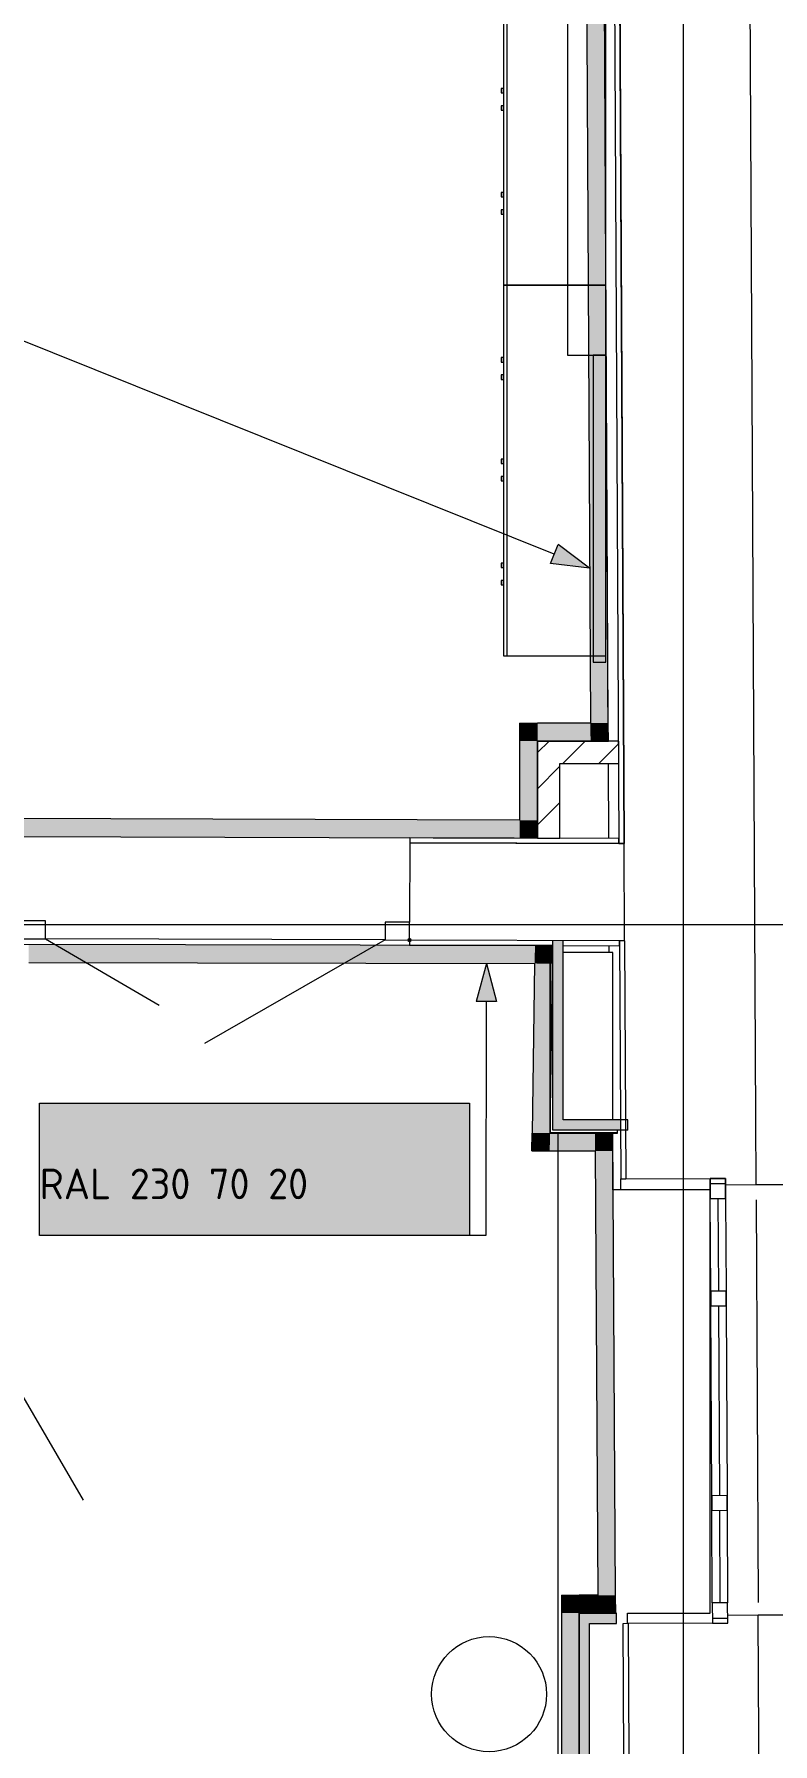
# Model space of a CAD drawing. Header units: millimetres. Extents: x -546 to 1681, y -650 to 1730.
# Drawn here: x 308.3 to 337.2, y 621.3 to 688.2 of the extents above; entities that cross this region are included whole.
import ezdxf

# ---------------------------------------------------------------- set-up
doc = ezdxf.new("R2010")
doc.units = ezdxf.units.MM

msp = doc.modelspace()

# ---------------------------------------------------------------- hatches: boundary and pattern name
at = {"true_color": 0xf1d696}
h = msp.add_hatch(color=41, dxfattribs=at)
h.dxf.hatch_style = 2
h.paths.add_polyline_path([(329.758, 712.759), (330.458, 712.759), (330.727, 661.249), (330.027, 661.249)])
at = {"true_color": 0x999999}
h = msp.add_hatch(color=253, dxfattribs=at)
h.dxf.hatch_style = 2
h.paths.add_polyline_path([(330.631, 675.637), (330.631, 663.637), (330.131, 663.637), (330.131, 675.637)])
at = {"true_color": 0x0077b0}
h = msp.add_hatch(color=144, dxfattribs=at)
h.dxf.hatch_style = 2
h.paths.add_polyline_path([(329.996, 667.305), (328.461, 667.49), (328.759, 668.233)])
at = {"true_color": 0xf1d696}
h = msp.add_hatch(color=41, dxfattribs=at)
h.dxf.hatch_style = 2
h.paths.add_polyline_path([(327.255, 661.249), (327.956, 661.249), (327.956, 660.549)])
h = msp.add_hatch(color=41, dxfattribs=at)
h.dxf.hatch_style = 2
h.paths.add_polyline_path([(327.255, 660.549), (327.255, 661.249), (327.956, 660.549)])
h = msp.add_hatch(color=41, dxfattribs=at)
h.dxf.hatch_style = 2
h.paths.add_polyline_path([(330.027, 661.249), (330.031, 660.549), (327.956, 660.549), (327.956, 661.249)])
h = msp.add_hatch(color=41, dxfattribs=at)
h.dxf.hatch_style = 2
h.paths.add_polyline_path([(330.027, 661.249), (330.727, 661.249), (330.731, 660.549)])
h = msp.add_hatch(color=41, dxfattribs=at)
h.dxf.hatch_style = 2
h.paths.add_polyline_path([(330.731, 660.549), (330.031, 660.549), (330.027, 661.249)])
h = msp.add_hatch(color=41, dxfattribs=at)
h.dxf.hatch_style = 2
h.paths.add_polyline_path([(327.255, 660.549), (327.956, 660.549), (327.956, 657.447), (327.255, 657.449)])
h = msp.add_hatch(color=41, dxfattribs=at)
h.dxf.hatch_style = 2
h.paths.add_polyline_path([(327.255, 657.449), (327.255, 656.749), (254.549, 656.987), (255.249, 657.685)])
h = msp.add_hatch(color=41, dxfattribs=at)
h.dxf.hatch_style = 2
h.paths.add_polyline_path([(327.255, 657.449), (327.956, 657.447), (327.956, 656.747)])
h = msp.add_hatch(color=41, dxfattribs=at)
h.dxf.hatch_style = 2
h.paths.add_polyline_path([(327.956, 656.747), (327.255, 656.749), (327.255, 657.449)])
h = msp.add_hatch(color=7)
h.dxf.hatch_style = 2
h.paths.add_polyline_path([(322.947, 652.853), (322.884, 652.826), (322.857, 652.763), (322.884, 652.699), (322.947, 652.673), (323.011, 652.699), (323.037, 652.763), (323.011, 652.826)])
h = msp.add_hatch(color=7)
h.dxf.hatch_style = 2
h.paths.add_polyline_path([(328.556, 652.737), (328.956, 652.744), (328.956, 645.732), (328.556, 645.732)])
at = {"true_color": 0x186722}
h = msp.add_hatch(color=99, dxfattribs=at)
h.dxf.hatch_style = 2
h.paths.add_polyline_path([(308.046, 651.885), (308.046, 652.585), (327.856, 652.546), (327.845, 651.846)])
at = {"true_color": 0xf1d696}
h = msp.add_hatch(color=41, dxfattribs=at)
h.dxf.hatch_style = 2
h.paths.add_polyline_path([(327.845, 651.846), (327.856, 652.546), (328.556, 652.545)])
h = msp.add_hatch(color=41, dxfattribs=at)
h.dxf.hatch_style = 2
h.paths.add_polyline_path([(328.556, 652.545), (328.545, 651.845), (327.845, 651.846)])
at = {"true_color": 0x0077b0}
h = msp.add_hatch(color=144, dxfattribs=at)
h.dxf.hatch_style = 2
h.paths.add_polyline_path([(325.956, 651.85), (326.353, 650.356), (325.553, 650.358)])
at = {"true_color": 0xf1d696}
h = msp.add_hatch(color=41, dxfattribs=at)
h.dxf.hatch_style = 2
h.paths.add_polyline_path([(327.845, 651.846), (328.545, 651.845), (328.446, 645.212), (327.746, 645.212)])
at = {"true_color": 0xffffff}
h = msp.add_hatch(color=7, dxfattribs=at)
h.dxf.hatch_style = 2
h.paths.add_polyline_path([(308.473, 646.388), (325.295, 646.388), (325.295, 641.211), (308.473, 641.211)])
at = {"true_color": 0x0077b0}
h = msp.add_hatch(color=144, dxfattribs=at)
h.paths.add_polyline_path([(322.061, 644.991), (322.061, 645.798), (322.032, 645.955), (321.943, 646.086), (321.814, 646.173), (321.658, 646.202), (321.502, 646.173), (321.37, 646.086), (321.283, 645.955), (321.255, 645.798), (321.255, 644.991), (321.283, 644.835), (321.37, 644.706), (321.502, 644.617), (321.658, 644.588), (321.814, 644.617), (321.943, 644.706), (322.032, 644.835)])
h.paths.add_polyline_path([(322.262, 644.991), (322.251, 644.871), (322.218, 644.759), (322.162, 644.656), (322.084, 644.562), (321.992, 644.485), (321.89, 644.43), (321.779, 644.398), (321.658, 644.387), (321.536, 644.398), (321.425, 644.43), (321.322, 644.485), (321.229, 644.562), (321.151, 644.656), (321.096, 644.759), (321.063, 644.871), (321.052, 644.991), (321.052, 645.798), (321.063, 645.92), (321.096, 646.032), (321.151, 646.134), (321.229, 646.227), (321.322, 646.305), (321.425, 646.361), (321.536, 646.394), (321.658, 646.405), (321.779, 646.394), (321.891, 646.361), (321.994, 646.306), (322.087, 646.23), (322.163, 646.136), (322.218, 646.033), (322.251, 645.921), (322.262, 645.798)])
h = msp.add_hatch(color=144, dxfattribs=at)
h.paths.add_polyline_path([(324.586, 644.588), (324.703, 644.611), (324.801, 644.678), (324.867, 644.775), (324.888, 644.892), (324.888, 645.093), (324.867, 645.21), (324.801, 645.307), (324.703, 645.375), (324.586, 645.398), (324.469, 645.375), (324.372, 645.307), (324.306, 645.211), (324.284, 645.093), (324.284, 644.892), (324.306, 644.775), (324.372, 644.678), (324.469, 644.611)])
h.paths.add_polyline_path([(324.586, 644.387), (324.485, 644.396), (324.391, 644.424), (324.306, 644.469), (324.228, 644.534), (324.163, 644.612), (324.118, 644.697), (324.09, 644.789), (324.081, 644.89), (324.081, 645.093), (324.094, 645.212), (324.132, 645.319), (324.195, 645.414), (324.284, 645.496), (324.195, 645.579), (324.132, 645.674), (324.094, 645.781), (324.081, 645.9), (324.09, 646.002), (324.118, 646.095), (324.163, 646.181), (324.228, 646.259), (324.306, 646.323), (324.391, 646.369), (324.485, 646.396), (324.586, 646.405), (324.687, 646.396), (324.78, 646.369), (324.865, 646.323), (324.942, 646.259), (325.007, 646.181), (325.053, 646.095), (325.082, 646.002), (325.091, 645.9), (325.078, 645.781), (325.041, 645.674), (324.977, 645.579), (324.888, 645.496), (325.008, 645.374), (325.072, 645.226), (325.081, 645.174), (325.087, 645.101), (325.09, 645.006), (325.091, 644.89), (325.082, 644.789), (325.053, 644.697), (325.007, 644.612), (324.942, 644.534), (324.865, 644.469), (324.78, 644.424), (324.687, 644.396)])
h.paths.add_polyline_path([(324.586, 645.598), (324.703, 645.62), (324.801, 645.685), (324.867, 645.783), (324.888, 645.9), (324.867, 646.017), (324.801, 646.114), (324.703, 646.18), (324.586, 646.202), (324.469, 646.18), (324.372, 646.114), (324.306, 646.017), (324.284, 645.9), (324.306, 645.783), (324.372, 645.685), (324.469, 645.62)])
h = msp.add_hatch(color=7)
h.dxf.hatch_style = 2
h.paths.add_polyline_path([(328.556, 645.732), (331.199, 645.732), (331.201, 645.332), (328.556, 645.332)])
h = msp.add_hatch(color=144, dxfattribs=at)
h.dxf.hatch_style = 2
h.paths.add_polyline_path([(323.575, 644.89), (322.768, 644.89), (322.692, 644.915), (322.667, 644.991), (322.692, 645.068), (322.768, 645.093), (323.575, 645.093), (323.651, 645.068), (323.677, 644.991), (323.651, 644.915)])
at = {"true_color": 0xf1d696}
h = msp.add_hatch(color=41, dxfattribs=at)
h.dxf.hatch_style = 2
h.paths.add_polyline_path([(327.735, 644.512), (327.746, 645.212), (328.446, 645.212)])
h = msp.add_hatch(color=41, dxfattribs=at)
h.dxf.hatch_style = 2
h.paths.add_polyline_path([(328.446, 645.212), (328.435, 644.512), (327.735, 644.512)])
h = msp.add_hatch(color=41, dxfattribs=at)
h.dxf.hatch_style = 2
h.paths.add_polyline_path([(328.435, 644.512), (328.446, 645.212), (330.206, 645.212), (330.21, 644.512)])
h = msp.add_hatch(color=41, dxfattribs=at)
h.dxf.hatch_style = 2
h.paths.add_polyline_path([(330.906, 645.212), (330.21, 644.512), (330.206, 645.212)])
h = msp.add_hatch(color=41, dxfattribs=at)
h.dxf.hatch_style = 2
h.paths.add_polyline_path([(330.21, 644.512), (330.902, 645.208), (330.91, 644.512)])
h = msp.add_hatch(color=41, dxfattribs=at)
h.dxf.hatch_style = 2
h.paths.add_polyline_path([(330.21, 644.512), (330.91, 644.512), (331.013, 627.133), (330.313, 627.133)])
h = msp.add_hatch(color=41, dxfattribs=at)
h.dxf.hatch_style = 2
h.paths.add_polyline_path([(328.891, 627.133), (329.591, 627.133), (329.591, 626.433)])
h = msp.add_hatch(color=41, dxfattribs=at)
h.dxf.hatch_style = 2
h.paths.add_polyline_path([(328.891, 626.433), (328.891, 627.133), (329.591, 626.433)])
h = msp.add_hatch(color=41, dxfattribs=at)
h.dxf.hatch_style = 2
h.paths.add_polyline_path([(330.313, 627.133), (330.317, 626.433), (329.591, 626.433), (329.591, 627.133)])
h = msp.add_hatch(color=41, dxfattribs=at)
h.dxf.hatch_style = 2
h.paths.add_polyline_path([(330.313, 627.133), (331.013, 627.133), (331.017, 626.433)])
h = msp.add_hatch(color=41, dxfattribs=at)
h.dxf.hatch_style = 2
h.paths.add_polyline_path([(331.017, 626.433), (330.317, 626.433), (330.313, 627.133)])
h = msp.add_hatch(color=41, dxfattribs=at)
h.dxf.hatch_style = 2
h.paths.add_polyline_path([(328.891, 626.433), (329.591, 626.433), (329.591, 602.625), (328.891, 602.625)])
h = msp.add_hatch(color=7)
h.dxf.hatch_style = 2
h.paths.add_polyline_path([(329.991, 603.025), (329.591, 603.025), (329.591, 626.433), (329.991, 626.433)])
h = msp.add_hatch(color=7)
h.dxf.hatch_style = 2
h.paths.add_polyline_path([(329.991, 626.433), (331.049, 626.433), (331.049, 626.032), (329.991, 626.032)])

# ---------------------------------------------------------------- linework, layer by layer
at = {"color": 7, "lineweight": 0}
for points in [[(333.673, 197.821), (333.673, 730.152)], [(336.512, 643.198), (336.118, 720.686)], [(331.044, 715.62), (331.344, 656.536)], [(330.845, 715.422), (331.144, 656.535)], [(331.344, 656.536), (331.045, 715.42)], [(330.724, 660.549), (330.455, 713.459)], [(330.727, 661.249), (330.455, 713.459)], [(329.758, 712.759), (330.027, 661.249)], [(327.255, 661.249), (327.956, 661.249)], [(327.255, 661.249), (327.255, 657.449)], [(330.027, 661.249), (327.956, 661.249)], [(330.731, 660.549), (330.727, 661.249)], [(327.956, 660.549), (327.956, 656.749)], [(331.135, 660.549), (327.956, 660.549)], [(327.956, 657.447), (327.956, 660.549)], [(327.956, 660.549), (330.731, 660.549)], [(331.135, 659.669), (331.135, 660.549)], [(328.836, 656.749), (328.836, 659.669)], [(328.836, 659.669), (331.135, 659.669)], [(330.743, 656.738), (330.728, 659.669)], [(327.255, 657.449), (255.249, 657.685)], [(327.956, 656.747), (327.956, 657.447)], [(254.549, 656.987), (327.956, 656.747)], [(322.96, 656.763), (322.959, 656.563)], [(331.145, 656.737), (322.96, 656.763)], [(327.956, 656.749), (328.836, 656.749)], [(331.144, 656.537), (331.145, 656.737)], [(322.959, 656.563), (322.949, 653.463)], [(331.344, 656.536), (322.959, 656.563)], [(322.959, 656.563), (323.059, 656.563)], [(323.059, 656.563), (331.144, 656.537)], [(331.144, 656.535), (331.344, 656.536)], [(331.363, 652.736), (331.344, 656.536)], [(308.699, 653.51), (307.749, 653.513)], [(308.697, 652.81), (308.699, 653.51)], [(321.999, 653.466), (321.997, 652.766)], [(322.949, 653.463), (321.999, 653.466)], [(322.947, 652.763), (322.949, 653.463)], [(187.211, 653.372), (863.726, 653.372)], [(307.747, 652.813), (308.697, 652.81)], [(308.697, 652.81), (313.149, 650.22)], [(321.997, 652.766), (308.697, 652.81)], [(321.997, 652.766), (314.926, 648.714)], [(321.997, 652.766), (322.947, 652.763)], [(322.947, 652.763), (322.946, 652.563)], [(331.363, 652.736), (322.947, 652.763)], [(328.556, 652.545), (328.556, 652.745)], [(328.956, 652.544), (328.956, 652.744)], [(331.363, 652.736), (331.163, 652.735)], [(331.163, 652.536), (331.163, 652.736)], [(331.163, 652.735), (331.211, 643.421)], [(331.363, 652.736), (331.411, 643.422)], [(327.856, 652.546), (307.346, 652.586)], [(322.946, 652.563), (328.556, 652.545)], [(328.556, 652.545), (327.856, 652.546)], [(328.556, 652.425), (328.436, 652.425)], [(328.436, 652.425), (328.436, 645.232)], [(328.446, 645.212), (328.556, 652.545)], [(328.456, 652.425), (328.456, 645.212)], [(328.556, 645.332), (328.556, 652.545)], [(328.956, 652.544), (331.163, 652.536)], [(328.956, 645.732), (328.956, 652.544)], [(330.906, 652.272), (328.956, 652.272)], [(330.766, 652.272), (330.764, 652.538)], [(330.906, 645.732), (330.906, 652.272)], [(308.046, 651.885), (327.845, 651.846)], [(327.845, 651.846), (327.746, 645.212)], [(331.492, 645.732), (328.956, 645.732)], [(331.492, 645.332), (331.492, 645.732)], [(327.735, 644.512), (327.746, 645.212)], [(328.436, 645.232), (331.081, 645.232)], [(328.436, 645.232), (328.436, 645.212)], [(328.436, 645.212), (328.456, 645.212)], [(330.206, 645.212), (328.446, 645.212)], [(328.456, 645.212), (331.081, 645.212)], [(331.492, 645.332), (328.556, 645.332)], [(328.756, 645.213), (328.756, 494.786)], [(330.906, 645.212), (330.206, 645.212)], [(330.906, 642.991), (330.906, 645.212)], [(331.013, 627.132), (330.906, 645.212)], [(331.081, 645.212), (331.081, 645.332)], [(327.735, 644.512), (330.21, 644.512)], [(330.21, 644.512), (330.313, 627.132)], [(331.211, 643.421), (331.411, 643.422)], [(331.213, 642.991), (331.211, 643.421)], [(331.411, 643.422), (334.711, 643.439)], [(334.711, 643.439), (335.311, 643.442)], [(335.311, 643.442), (334.711, 643.439)], [(334.715, 642.639), (334.711, 643.439)], [(334.711, 643.439), (334.715, 642.639)], [(335.311, 643.442), (335.315, 642.642)], [(335.315, 642.642), (335.311, 643.442)], [(334.713, 642.991), (330.906, 642.991)], [(334.712, 643.239), (335.312, 643.242)], [(334.713, 626.432), (334.713, 642.991)], [(335.312, 643.192), (336.512, 643.198)], [(336.512, 643.198), (338.212, 643.206)], [(335.315, 642.642), (334.715, 642.639)], [(334.733, 639.039), (334.715, 642.639)], [(335.015, 642.64), (335.033, 639.04)], [(335.315, 642.642), (335.333, 639.042)], [(336.515, 642.603), (336.595, 626.853)], [(305.255, 639.279), (310.178, 630.852)], [(334.733, 639.039), (335.333, 639.042)], [(334.736, 638.439), (334.733, 639.039)], [(334.733, 639.039), (334.736, 638.439)], [(335.333, 639.042), (335.336, 638.442)], [(335.336, 638.442), (335.333, 639.042)], [(335.336, 638.442), (334.736, 638.439)], [(334.774, 631.039), (334.736, 638.439)], [(335.036, 638.44), (335.074, 631.04)], [(335.336, 638.442), (335.374, 631.042)], [(334.774, 631.039), (335.374, 631.042)], [(334.777, 630.439), (334.774, 631.039)], [(334.774, 631.039), (334.777, 630.439)], [(335.374, 631.042), (335.377, 630.442)], [(335.377, 630.442), (335.374, 631.042)], [(335.377, 630.442), (334.777, 630.439)], [(334.795, 626.839), (334.777, 630.439)], [(335.077, 630.44), (335.095, 626.84)], [(335.377, 630.442), (335.395, 626.842)], [(328.891, 627.132), (329.591, 627.132)], [(328.891, 627.132), (328.891, 602.625)], [(330.313, 627.132), (329.591, 627.132)], [(331.017, 626.432), (331.013, 627.132)], [(335.395, 626.842), (334.795, 626.839)], [(334.795, 626.839), (334.799, 626.039)], [(334.795, 626.839), (334.799, 626.039)], [(335.399, 626.042), (335.395, 626.842)], [(335.399, 626.042), (335.395, 626.842)], [(331.049, 626.432), (329.591, 626.432)], [(329.591, 626.432), (329.591, 602.625)], [(329.591, 602.625), (329.591, 626.432)], [(329.591, 626.432), (331.017, 626.432)], [(329.991, 626.032), (331.049, 626.032)], [(329.991, 603.025), (329.991, 626.032)], [(331.049, 626.032), (331.049, 626.432)], [(331.499, 626.022), (331.299, 626.021)], [(331.299, 626.021), (331.418, 602.678)], [(331.476, 626.022), (331.476, 626.432)], [(331.476, 626.432), (334.713, 626.432)], [(334.799, 626.039), (331.499, 626.022)], [(331.499, 626.022), (331.618, 602.679)], [(334.798, 626.239), (335.398, 626.242)], [(334.799, 626.039), (335.399, 626.042)], [(334.799, 626.039), (335.399, 626.042)], [(336.597, 626.348), (335.397, 626.342)], [(338.297, 626.357), (336.597, 626.348)], [(336.72, 602.305), (336.597, 626.348)]]:
    msp.add_lwpolyline(points, dxfattribs=at)
at = {"color": 253, "lineweight": 0, "true_color": 0x999999}
for points in [[(329.131, 695.637), (329.131, 675.637)], [(330.631, 675.637), (330.631, 695.637)], [(326.63, 692.887), (326.63, 678.387)], [(326.75, 692.887), (326.75, 678.387)], [(330.631, 678.387), (330.631, 692.887)], [(326.63, 686.079), (326.528, 686.079)], [(326.528, 686.079), (326.528, 685.905)], [(326.528, 685.905), (326.63, 685.905)], [(326.63, 685.905), (326.63, 686.079)], [(326.63, 685.402), (326.528, 685.402)], [(326.528, 685.402), (326.528, 685.228)], [(326.528, 685.228), (326.63, 685.228)], [(326.63, 685.228), (326.63, 685.402)], [(326.63, 682.008), (326.528, 682.008)], [(326.528, 682.008), (326.528, 681.835)], [(326.528, 681.835), (326.63, 681.835)], [(326.63, 681.835), (326.63, 682.008)], [(326.63, 681.332), (326.528, 681.332)], [(326.528, 681.332), (326.528, 681.158)], [(326.528, 681.158), (326.63, 681.158)], [(326.63, 681.158), (326.63, 681.332)], [(326.63, 678.387), (330.631, 678.387)], [(330.631, 678.387), (326.63, 678.387)], [(326.63, 678.387), (326.63, 663.887)], [(326.75, 678.387), (326.75, 663.887)], [(330.631, 663.887), (330.631, 678.387)], [(326.63, 675.547), (326.528, 675.547)], [(326.528, 675.547), (326.528, 675.374)], [(326.63, 675.374), (326.63, 675.547)], [(329.131, 675.637), (330.631, 675.637)], [(330.631, 675.637), (330.131, 675.637)], [(330.131, 675.637), (330.131, 663.637)], [(330.631, 663.637), (330.631, 675.637)], [(326.528, 675.374), (326.63, 675.374)], [(326.63, 674.871), (326.528, 674.871)], [(326.528, 674.871), (326.528, 674.697)], [(326.63, 674.697), (326.63, 674.871)], [(326.528, 674.697), (326.63, 674.697)], [(326.63, 671.579), (326.528, 671.579)], [(326.528, 671.579), (326.528, 671.405)], [(326.63, 671.405), (326.63, 671.579)], [(326.528, 671.405), (326.63, 671.405)], [(326.63, 670.902), (326.528, 670.902)], [(326.528, 670.902), (326.528, 670.728)], [(326.63, 670.728), (326.63, 670.902)], [(326.528, 670.728), (326.63, 670.728)], [(326.63, 667.508), (326.528, 667.508)], [(326.528, 667.508), (326.528, 667.335)], [(326.63, 667.335), (326.63, 667.508)], [(326.528, 667.335), (326.63, 667.335)], [(326.63, 666.832), (326.528, 666.832)], [(326.528, 666.832), (326.528, 666.658)], [(326.63, 666.658), (326.63, 666.832)], [(326.528, 666.658), (326.63, 666.658)], [(326.63, 663.887), (330.631, 663.887)], [(330.131, 663.637), (330.631, 663.637)]]:
    msp.add_lwpolyline(points, dxfattribs=at)
at = {"color": 144, "lineweight": 0, "true_color": 0x0077b0}
for points in [[(328.61, 667.861), (284.455, 685.581)], [(328.461, 667.49), (328.759, 668.233)], [(329.996, 667.305), (328.759, 668.233)], [(329.996, 667.305), (328.461, 667.49)], [(325.956, 651.85), (325.553, 650.358)], [(325.956, 651.85), (326.353, 650.356)], [(326.353, 650.356), (325.553, 650.358)], [(325.953, 650.357), (325.936, 641.211)], [(308.473, 646.388), (325.295, 646.388)], [(308.473, 641.211), (308.473, 646.388)], [(325.295, 646.388), (325.295, 641.211)], [(325.295, 641.211), (308.473, 641.211)], [(325.936, 641.211), (325.295, 641.211)]]:
    msp.add_lwpolyline(points, dxfattribs=at)
at = {"color": 250, "lineweight": 0, "true_color": 0x353535}
for points in [[(327.956, 660.098), (328.408, 660.549)], [(328.942, 659.669), (329.822, 660.549)], [(330.356, 659.669), (331.124, 660.437)], [(327.956, 658.684), (328.836, 659.564)], [(327.956, 657.269), (328.836, 658.149)]]:
    msp.add_lwpolyline(points, dxfattribs=at)
at = {"color": 253, "lineweight": 0, "true_color": 0x999999}
msp.add_circle((326.061, 623.263), 2.25, dxfattribs=at)

# ---------------------------------------------------------------- texts
at = {"color": 144, "true_color": 0x0077b0, "insert": (308.473, 643.826), "char_height": 1.2, "attachment_point": 1}
msp.add_mtext('{\\fGOSTCommon|b0|i0|c0;RAL 230 70 20}', dxfattribs=at)

doc.saveas('drawing.dxf')
